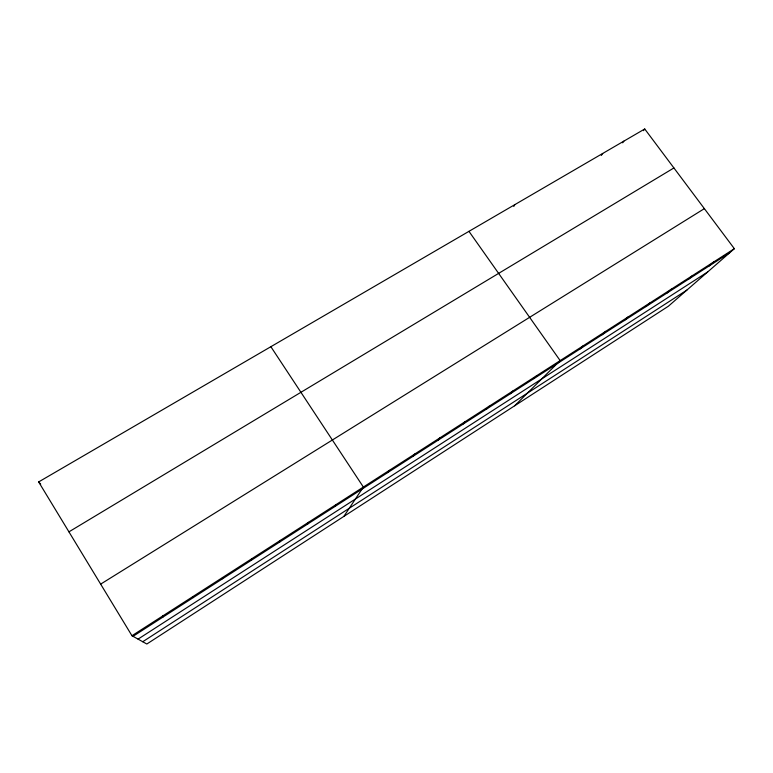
<?xml version="1.0" encoding="UTF-8"?>
<svg xmlns="http://www.w3.org/2000/svg" width="773" height="773" viewBox="0 0 773 773"><rect width="100%" height="100%" fill="white"/><g stroke="black" fill="none" stroke-linecap="round" stroke-linejoin="round"><path stroke-width="1.16" d="M251.418 560.212L251.66 558.811M279.758 541.989L280.309 540.404M307.625 524.075L308.466 522.316M335.028 506.46L336.149 504.537M513.765 206.449L514.837 204.632M343.85 516.412L363.368 487.048L270.869 346.7M601.317 155.441L602.679 153.479M622.671 142.802L623.859 141.15M387.698 472.603L389.35 470.351M643.494 130.666L644.74 128.985L734.35 248.693L668.394 306.214L146.831 644.015L131.961 635.725L38.65 481.927L644.74 128.985M413.024 456.321L414.917 453.925M437.953 440.291L440.088 437.75M462.496 424.522L464.863 421.836M486.652 408.985L489.241 406.173M510.441 393.699L513.253 390.742M533.872 378.635L536.887 375.562M514.654 405.786L560.164 360.605L468.96 231.349M579.673 349.193L583.093 345.879M602.061 334.796L605.674 331.366M624.12 320.611L627.918 317.075M645.861 306.639L649.832 302.997M667.283 292.87L671.428 289.121M688.395 279.295L692.705 275.449M709.199 265.922L713.682 261.97M142.734 641.735L686.897 290.078M131.961 635.725L734.35 248.693M133.033 636.314L729.712 252.732M138.067 639.126L707.672 271.961M100.654 584.127L704.367 208.642M68.932 531.843L673.911 167.954M38.65 481.927L40.708 484.178M162.678 615.984L163.403 616.786M192.864 596.592L193.25 597.597M222.518 577.537L222.585 578.745"/></g></svg>
